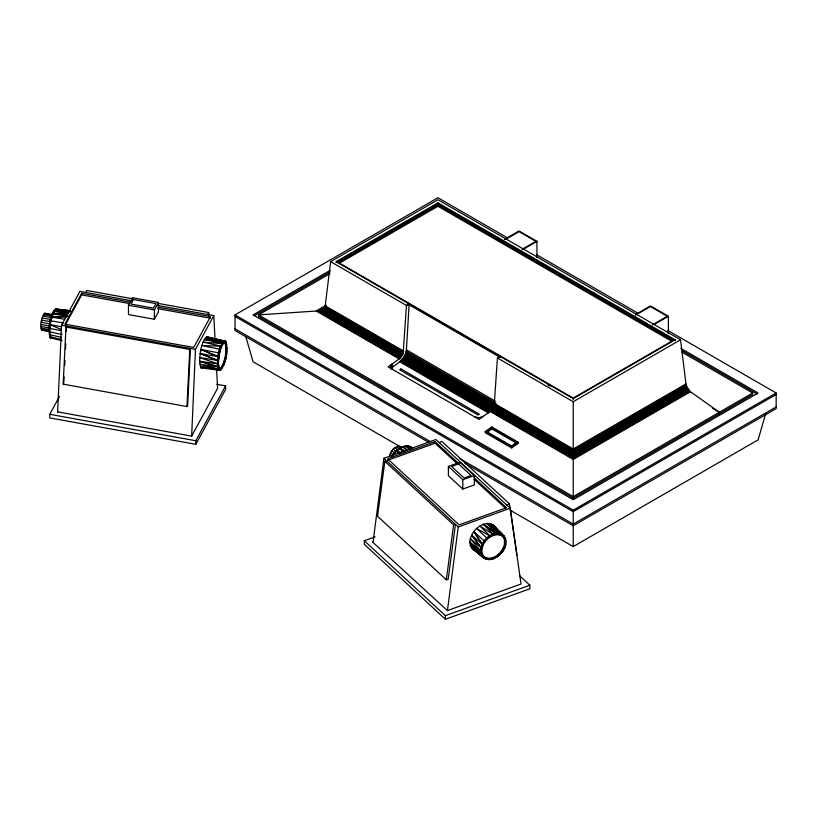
<?xml version="1.0" encoding="UTF-8"?>
<svg xmlns="http://www.w3.org/2000/svg" width="817" height="817" viewBox="0 0 817 817"><rect width="100%" height="100%" fill="white"/><g stroke="black" fill="none" stroke-linecap="round" stroke-linejoin="round"><path stroke-width="1.23" d="M510.308 510.268L573.228 546.593L573.228 525.525M484.164 558.072L487.198 559.451L484.164 558.072L484.583 558.46L471.644 548.033L482.581 556.673C478.619 551.935 481.142 545.572 484.583 541.324L473.799 531.55L482.163 544.153C480.335 547.962 480.222 553.119 482.581 556.673L480.907 553.814L469.836 542.182C470.337 533.072 477.874 524.871 486.861 523.462C489.914 523.227 493.06 524.146 495.061 526.567C498.544 531.734 506.06 535.155 506.091 542.131C505.631 550.617 498.605 558.256 490.231 559.563C483.235 560.35 479.211 553.017 473.799 549.953C471.174 548.248 469.908 545.235 469.836 542.182L480.896 551.22C479.977 540.241 495.173 527.373 504.406 536.677L503.987 536.279L505.243 538.75L505.662 545.429M49.337 331.477L41.606 330.037C39.982 324.666 41.177 317.568 44.731 313.197L53.115 314.708M49.418 329.006L49.418 332.907M64.39 319.151L51.246 317.098L53.074 314.045L53.462 311.369L55.689 308.918L57.364 309.275L55.689 308.918C49.449 316.414 47.6 328.638 50.327 337.87L52.002 338.238L51.083 338.003C48.448 328.802 50.062 316.485 56.444 309.04L70.323 310.695M57.599 412.228L61.581 325.156L79.913 291.383L132.405 300.881M57.772 411.901L191.648 436.125L195.457 349.38L213.788 315.607L157.528 305.425M207.681 337.033L206.701 336.788L225.717 341.404L224.042 341.016C217.69 348.42 216.035 360.818 218.67 369.978L220.345 370.356L218.721 368.906L218.282 366.802L199.542 361.237C200.277 352.975 200.614 342.987 206.701 336.788L225.717 341.404C228.515 350.636 226.452 362.84 220.345 370.356L200.941 367.864L199.542 361.237L218.129 363.943C219.375 356.743 219.058 347.664 224.644 342.149M220.345 370.356L218.67 369.978L219.426 370.121L217.965 368.773L218.721 356.784L220.345 349.359L222.571 343.62L224.042 341.016L225.717 341.404M217.679 363.248L218.425 363.381L219.64 369.141L220.743 368.508C224.992 360.859 227.586 350.687 224.746 342.231M226.156 349.707L226.258 347.429L227.014 347.572M220.498 369.355L219.64 369.141L220.498 369.355C226.197 362.36 228.106 350.983 225.502 342.364L223.889 342.017L225.502 342.364M186.96 406.549L189.758 349.441L190.412 348.461L187.614 405.579L186.96 406.549L63.175 384.153L65.973 327.035L66.626 326.065M63.889 381.917L64.145 376.841M64.696 365.413L64.951 360.338M65.513 348.91L65.758 343.834M66.381 331.151L66.565 327.341M719.338 413.821L719.338 412.258L690.477 391.741L687.138 387.534L685.963 383.929L680.551 339.77L573.228 401.729L497.42 357.958L500.127 356.396L497.42 357.958L494.162 405.845L490.751 411.022L479.079 419.397L388.106 366.874L399.779 358.5L403.19 353.322L406.447 305.435L409.154 303.873L406.427 349.819C405.63 358.5 397.624 363.351 391.445 368.028L391.139 365.148L392.477 363.769L392.783 366.649M63.542 322.991L50.327 320.724L52.002 317.221L52.4 313.759L53.268 312.707L52.319 313.922L68.005 316.148M217.373 363.8L218.129 363.943L217.526 360.379L218.721 356.784L218.67 352.832C221.295 350.115 219.313 345.857 222.571 343.62L222.97 341.782L224.787 341.169L205.547 337.605L223.644 342.057L224.787 341.169M224.655 359.613L223.715 365.352L222.97 365.219L219.599 370.213L221.417 369.59L220.661 369.447M391.139 365.148L390.73 367.231L392.507 369.417M49.602 326.78L50.317 322.082M217.955 358.898L218.231 356.569L218.987 356.702M682.021 352.188L752.702 392.997L752.702 394.56L573.228 498.176L258.478 316.455L258.478 314.892L316.199 311.032L322.868 308.755L325.217 305.824L330.63 261.665L437.953 199.705L680.551 339.77M373.083 541.906L383.898 458.286L435.89 439.526L510.237 508.215L521.052 584.032L447.43 610.595L372.583 542.079M389.617 456.366C389.852 450.565 396.245 444.377 402.127 446.868M447.43 610.595L458.245 526.975L383.898 458.286M499.759 534.686L501.801 535.676C490.976 531.009 477.526 545.654 483.327 555.989L481.734 553.303L482.153 553.691M504.416 545.113L504.416 539.261L503.241 536.963C506.908 541.232 504.804 547.615 501.801 551.669L501.383 551.281L504.416 545.113L504.835 545.501M384.848 461.309L377.556 516.273L446.307 579.784L448.155 579.345L455.437 524.391L453.588 524.82L384.848 461.309L386.696 460.87M446.307 579.784L453.588 524.82M41.718 322.143L42.035 320.438M53.279 312.666L54.616 309.684L56.444 309.04M505.039 545.97L504.406 548.799L504.824 546.154M53.462 312.196L50.542 320.897L51.297 321.04M765.743 413.422L758.115 439.852L573.228 546.593M220.416 347.664L219.742 349.645L220.498 349.778M222.97 365.219L225.717 358.54L224.961 358.408M480.478 550.832L480.896 551.22L470.296 538.648L481.325 547.931L484.164 540.915C487.688 538.372 492.396 533.389 496.756 533.787L502.404 534.89L492.917 524.647M482.908 544.296L482.153 547.839M221.417 346.173L201.932 345.571L219.599 349.206L221.417 346.173L203.076 342.149L222.571 343.62L221.815 343.487L224.032 341.046M218.139 364.137L218.425 363.381M61.142 330.701L49.173 328.281L49.929 328.403L49.623 324.533L51.083 320.846L50.327 320.724M497.349 556.05L502.404 552.037L503.987 548.411L496.756 557.214L494.162 557.878M85.938 292.476L86.847 290.484L133.314 298.889M207.763 314.514L208.672 312.523L158.437 303.434M130.424 302.127L81.659 293.303L64.911 324.155L193.721 347.46L210.459 316.608L157.936 307.1M65.513 324.635L81.659 294.886L81.659 293.303M216.862 384.307L225.594 385.879L225.594 389.474L195.825 444.325L49.776 417.906L49.776 414.311L59.498 396.398M128.463 305.231L132.528 297.745L158.447 302.433L158.447 311.777L154.382 319.263L128.463 314.565L128.463 305.231L154.382 309.919L158.447 302.433M191.648 436.125L217.608 388.3L216.617 369.498M195.825 444.325L195.825 440.741L225.594 385.879M392.272 455.682C395.816 448.993 405.926 442.426 412.759 448.288M392.977 455.886L394.213 453.874M63.175 384.153L63.828 383.183M43.434 316.271L43.944 315.505M392.415 455.804L399.482 448.257L405.783 446L411.85 447.471L408.817 446.113C402.842 446.072 397.797 449.595 393.61 453.527L394.029 453.895M492.059 535.472L487.208 538.607L484.777 541.283L485.196 541.671M498.952 553.957L499.371 554.345C495.592 557.725 489.414 560.482 484.777 557.276C490.813 560.268 497.655 556.081 501.383 551.281M499.085 531.704L504.406 536.677L501.985 534.492L502.404 534.89C496.174 531.448 488.106 535.646 484.583 541.324L484.164 540.915M42.147 330.18L42.77 329.731M485.216 431.58L491.752 426.934L518.09 442.13L518.213 443.304L511.677 447.951L485.339 432.755L485.216 431.58L511.544 446.787L511.677 447.951M486.472 431.499L491.763 427.74L516.824 442.211L511.544 445.97L486.472 431.499L486.605 432.673L491.885 428.915L491.763 427.74M511.544 446.787L518.09 442.13M399.411 453.547L396.214 450.657L402.515 446.746L409.235 446.48L412.013 448.676M483.45 416.292L479.068 417.742L474.677 416.864M401.096 447.736L399.258 448.349L403.465 452.005M428.445 442.181L235.03 330.517L235.03 314.892L437.953 197.734L507.582 237.941M675.138 339.77L437.953 202.83L336.042 261.665L573.228 398.604L675.138 339.77L675.138 340.709M336.042 262.604L437.953 203.77L674.035 340.076M437.953 205.23L338.565 262.604L573.228 398.083L672.616 340.709L437.953 205.23L437.953 206.272L671.513 341.118M338.565 263.646L437.953 206.272M330.109 270.417L253.076 314.892L573.228 499.738L758.115 392.997L680.837 348.379M254.169 315.822L330.109 271.949M329.894 273.664L258.478 314.892L573.228 496.613L752.702 392.997M326.065 305.333L316.199 311.032L399.227 358.969M326.106 305.793L317.302 310.879L399.779 358.5M326.044 306.242L318.364 310.664L400.31 357.979M326.003 306.579L319.396 310.389L400.83 357.407M325.85 306.896L320.366 310.062L401.31 356.794M325.687 307.131L321.275 309.674L401.77 356.141M504.692 239.289L519.05 230.997L536.953 241.342L536.953 257.508M505.202 239.595L519.05 231.599L535.911 241.342L522.063 249.338M522.604 249.624L536.953 241.342M636.096 314.208L650.455 305.926L668.357 316.261L668.357 333.683M635.534 315.137L650.455 306.528L667.315 316.261L652.395 324.88M654.009 324.553L668.357 316.261M686.096 384.633L573.228 449.799L494.581 404.384M686.28 385.358L573.228 450.627L494.397 405.109M686.515 386.084L573.228 451.495L405.12 354.455M686.801 386.819L573.228 452.383L493.877 406.57M687.138 387.534L573.228 453.302L573.228 498.176M687.516 388.238L573.228 454.221L404.068 356.559M687.934 388.912L573.228 455.14L492.743 408.674M688.394 389.566L573.228 456.049L492.283 409.317M688.874 390.179L573.228 456.948L402.781 358.51M689.395 390.751L573.228 457.806L491.293 410.502M689.926 391.272L573.228 458.643L490.751 411.022M690.477 391.741L573.228 459.43L490.2 411.492M235.03 314.892L573.228 510.145L776.15 392.997L776.15 408.612L573.228 525.77L464.924 463.239M776.15 394.519L573.228 511.677L235.03 316.424M776.15 406.927L573.228 524.085L459.399 458.357M490.231 536.146L476.597 528.466L486.779 538.046L490.231 536.146L479.855 525.995L493.499 534.543L483.358 524.289L496.532 533.858L499.8 533.909L490.118 523.595L502.404 534.89M439.229 442.62L441.803 441.374L509.451 503.875L516.906 555.019M506.887 505.131L509.451 503.875M459.195 463.954L435.042 441.64L387.554 458.776L459.093 524.861L506.571 507.735L474.064 477.69M387.554 460.359L435.042 443.233L457.336 463.831M448.4 466.415L459.92 462.259L474.309 475.565L474.309 484.9L462.8 489.056L448.4 475.76L448.4 466.415L462.8 479.722L462.8 489.056M462.8 479.722L474.309 475.565M519.581 575.73L529.835 585.207L529.835 588.802L445.398 619.266L364.29 544.326L364.29 540.731L374.993 536.871M458.245 526.975L510.237 508.215M364.29 540.731L445.398 615.671L529.835 585.207M498.952 534.379L496.113 534.267L493.08 534.982L493.499 535.37M490.905 558.92L493.499 558.797M493.499 534.543L493.08 534.155L499.8 533.909M52.451 313.748L67.995 313.84L52.4 313.759L51.246 317.098L66.79 316.618L52.002 317.221M68.005 313.81L52.319 313.922M54.218 311.512L53.462 311.369L69.302 311.849M63.665 310.726L66.208 310.879M70.374 310.858L54.616 309.684L70.446 311.655M222.918 341.843L204.311 339.433L222.571 343.62M223.715 341.935L204.311 339.433L223.644 342.057M56.608 309.153L70.17 310.797M53.462 311.369L68.077 313.299M487.933 559.226L490.231 559.563L489.812 559.175M218.67 352.832L219.426 352.975L200.941 349.451L217.965 356.641L218.282 360.532L199.705 357.56L218.129 363.943M61.285 329.455L49.623 324.533L50.378 324.666M49.776 331.825L49.02 331.692L62.174 334.551M217.526 360.379L200.185 353.547L218.721 356.784L200.941 349.451M50.378 336.788L49.623 336.655L49.929 334.684L49.173 334.551L61.142 337.288M62.102 340.72L50.327 337.87L51.083 338.003L49.623 336.655L61.602 339.504M81.659 294.886L129.178 303.485M157.936 308.693L210.459 318.191M56.291 310.031L54.535 310.603L55.29 310.746M222.888 342.721L223.644 342.864M225.4 343.354L226.156 343.497M221.815 344.314L222.571 344.447M225.819 345.325L226.575 345.458M44.108 313.636L52.492 315.158M43.434 314.627L51.828 316.148M220.743 346.674L221.499 346.806M225.952 347.991L226.707 348.124M51.4 317.527L52.155 317.66M42.77 316.108L52.359 317.833M42.147 317.956L50.531 319.478M225.819 351.177L226.575 351.31M41.606 320.06L50 321.581M225.4 354.66L226.156 354.803M61.581 325.156L195.457 349.38M41.197 322.286L50.787 324.012M65.973 327.035L189.758 349.441M40.942 324.461L50.531 326.197M224.746 358.214L225.502 358.357M40.85 326.443L49.245 327.964M40.942 328.107L49.326 329.629M223.889 361.594L224.644 361.727M224.042 362.033L224.787 362.166M41.197 329.333L49.582 330.854M41.606 330.037L50 331.559M222.888 364.566L223.644 364.699M221.815 366.925L222.571 367.058M221.815 367.742L222.571 367.885M218.231 367.875L218.987 368.007M220.743 368.508L221.499 368.651M49.776 414.311L195.825 440.741M205.547 337.605L224.042 341.016M225.666 354.598L226.421 354.731L226.186 351.821M217.965 368.773L218.721 368.906L217.526 366.659L199.705 364.3L218.721 368.906L200.185 366.567L219.426 370.121M49.623 324.533L61.602 326.78M226.105 344.57L225.666 342.466L226.421 342.609L224.961 341.251M219.599 349.206L220.345 349.359M55.689 308.918L57.364 309.275M50.327 337.87L52.002 338.238M44.731 313.197L45.67 314.034M200.941 367.864L201.932 368.12M199.542 361.237L218.282 366.802M473.799 549.953L475.668 550.658M200.185 353.547L218.282 360.532M396.643 451.025L401.188 453.18M401.27 453.108L396.214 450.657L399.482 448.257L405.089 451.433M399.493 448.278L405.293 451.331M405.161 451.382L399.258 448.349M402.934 447.134L402.515 446.746L407.765 449.687M536.32 254.526L637.995 313.238M667.836 330.466L776.15 392.997M681.94 350.544L757.012 393.917M500.116 356.631L409.133 304.108L406.447 305.435L330.63 261.665M407.754 304.006L500.423 357.509M547.86 384.899L550.066 386.175M406.427 349.819L495.214 401.076M406.172 351.249L496.052 403.138M325.217 305.824L403.741 351.157M405.896 352.311L573.228 449.013L685.963 383.929L685.963 386.288M324.962 306.457L403.608 351.861M405.549 353.383L494.326 404.65M324.594 307.08L403.424 352.587M324.114 307.662L403.19 353.322M323.542 308.223L402.904 354.047M404.629 355.518L494.51 407.407M322.868 308.755L402.567 354.762M493.539 407.285L573.228 453.302L573.228 401.729M322.112 309.235L402.189 355.466M403.455 357.56L493.335 409.45M402.066 359.419L491.946 411.308M401.31 360.256L490.098 411.513M400.524 361.022L489.301 412.289M399.687 361.737L488.474 412.993M499.555 432.53L501.75 433.807M503.946 435.073L506.142 436.339M514.924 441.405L518.213 443.304M491.885 428.915L516.947 443.386M493.141 436.441L497.502 438.964M501.863 441.476L504.038 442.732M235.03 328.822L430.661 441.772M399.901 446.531L253.076 361.757L245.784 336.522M712.73 408.418L719.338 412.258M410.359 448.87L405.783 446L410.726 450.024M496.756 533.787L483.358 524.289L496.532 533.858M496.338 533.389L486.861 523.462L499.371 533.501M486.861 523.462L499.279 533.501M402.515 446.746L407.132 450.596M480.907 547.533L471.644 535.023L482.581 544.551L473.799 531.55M501.383 535.298L503.66 537.351M482.908 555.601L485.196 557.664M482.581 556.673L470.296 545.388L481.325 554.202L469.836 542.182M474.064 479.273L505.641 508.46M398.839 446.225L400.555 447.808M396.95 446.674L399.513 449.044M395.05 447.593L397.613 449.963M393.283 448.942L395.847 451.311M391.762 450.606L394.335 452.975M390.597 452.485L393.171 454.865M389.872 454.456L391.578 456.039M505.243 538.75L505.662 539.149L503.987 536.279M471.644 535.023L481.325 547.931M225.666 342.466L226.86 344.713M495.061 526.567L495.97 528.333M491.752 426.934L491.875 428.098M391.946 364.198L392.252 367.078M391.496 364.658L391.803 367.538M390.883 365.659L391.19 368.538M390.72 366.19L391.026 369.059M208.672 312.523L208.815 315.035M217.72 364.137L217.812 365.914M213.788 315.607L215.045 339.412M573.228 398.604L573.228 399.544M573.228 510.145L573.228 525.77M445.398 615.671L445.398 619.266M437.953 202.83L437.953 203.77M435.042 441.64L435.042 443.233M154.382 309.919L154.382 319.263M133.426 299.522L130.965 304.067L153.484 308.142L155.945 303.607L133.426 299.522M400.963 368.947L399.738 369.825L478.108 415.067L479.344 414.188L400.963 368.947M458.592 463.954L451.607 466.476L464.117 478.027L471.103 475.504L458.592 463.954M484.583 558.46L482.163 556.285L484.583 558.46"/></g></svg>
